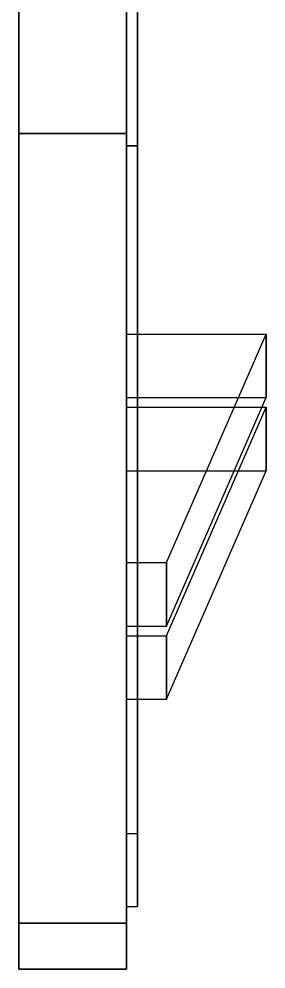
# Model space of a CAD drawing. Header units: millimetres. Extents: x -180 to 1414, y -663 to 972.
# Drawn here: x 650 to 663.8, y -571.5 to -518.6 of the extents above; entities that cross this region are included whole.
import ezdxf

# ---------------------------------------------------------------- set-up
doc = ezdxf.new("R2010")
doc.units = ezdxf.units.MM
doc.layers.add('HEAD_SIDE', color=8, linetype='Continuous')

msp = doc.modelspace()

# ---------------------------------------------------------------- linework, layer by layer
at = {"layer": 'HEAD_SIDE'}
for p, q in [((650, -499.497), (650, -544.045)), ((650, -544.045), (650, -499.497)), ((656, -499.497), (656, -544.045)), ((656, -544.045), (656, -499.497)), ((650, -524.953), (650, -506.371)), ((650, -506.371), (650, -524.953)), ((656, -524.953), (656, -506.371)), ((656, -524.953), (656, -506.371)), ((656, -507.304), (656, -545.318)), ((656, -545.318), (656, -507.304)), ((656.6, -507.304), (656.6, -545.318)), ((656.6, -545.318), (656.6, -507.304)), ((656, -525.632), (656, -514.799)), ((656, -525.632), (656, -514.799)), ((656.6, -525.632), (656.6, -514.799)), ((656.6, -514.799), (656.6, -525.632)), ((650, -556.773), (650, -524.953)), ((650, -524.953), (656, -524.953)), ((656, -524.953), (650, -524.953)), ((650, -524.953), (650, -556.773)), ((656, -556.773), (656, -524.953)), ((656, -524.953), (656, -556.773)), ((656, -555.5), (656, -525.632)), ((656.6, -525.632), (656, -525.632)), ((656, -525.632), (656.6, -525.632)), ((656, -525.632), (656, -555.5)), ((656.6, -555.5), (656.6, -525.632)), ((656.6, -525.632), (656.6, -555.5)), ((656, -536.121), (656, -539.657)), ((656, -536.121), (656, -548.849)), ((656, -536.121), (663.773, -536.121)), ((656, -548.849), (656, -536.121)), ((656, -539.657), (656, -536.121)), ((656, -536.121), (663.773, -536.121)), ((658.227, -548.849), (663.773, -536.121)), ((658.227, -548.849), (663.773, -536.121)), ((663.773, -536.121), (663.773, -539.657)), ((663.773, -539.657), (663.773, -536.121)), ((656, -552.385), (656, -539.657)), ((656, -539.657), (663.773, -539.657)), ((656, -539.657), (656, -552.385)), ((656, -539.657), (663.773, -539.657)), ((658.227, -552.385), (663.773, -539.657)), ((658.227, -552.385), (663.773, -539.657)), ((656, -540.194), (656, -543.73)), ((656, -540.194), (656, -552.922)), ((656, -540.194), (663.773, -540.194)), ((656, -543.73), (656, -540.194)), ((656, -540.194), (656, -552.922)), ((656, -540.194), (663.773, -540.194)), ((658.227, -552.922), (663.773, -540.194)), ((658.227, -552.922), (663.773, -540.194)), ((663.773, -540.194), (663.773, -543.73)), ((663.773, -543.73), (663.773, -540.194)), ((656, -556.458), (656, -543.73)), ((656, -543.73), (663.773, -543.73)), ((656, -556.458), (656, -543.73)), ((656, -543.73), (663.773, -543.73)), ((658.227, -556.458), (663.773, -543.73)), ((658.227, -556.458), (663.773, -543.73)), ((650, -544.045), (650, -568.935)), ((650, -568.935), (650, -544.045)), ((656, -544.045), (656, -568.935)), ((656, -568.935), (656, -544.045)), ((656, -545.318), (656, -563.929)), ((656, -563.929), (656, -545.318)), ((656.6, -545.318), (656.6, -563.929)), ((656.6, -563.929), (656.6, -545.318)), ((656, -552.385), (656, -548.849)), ((656, -548.849), (658.227, -548.849)), ((656, -548.849), (656, -552.385)), ((656, -548.849), (658.227, -548.849)), ((658.227, -552.385), (658.227, -548.849)), ((658.227, -548.849), (658.227, -552.385)), ((656, -552.385), (658.227, -552.385)), ((656, -552.385), (658.227, -552.385)), ((656, -556.458), (656, -552.922)), ((656, -552.922), (658.227, -552.922)), ((656, -556.458), (656, -552.922)), ((656, -552.922), (658.227, -552.922)), ((658.227, -556.458), (658.227, -552.922)), ((658.227, -552.922), (658.227, -556.458)), ((656, -568.002), (656, -555.5)), ((656, -555.5), (656, -568.002)), ((656.6, -568.002), (656.6, -555.5)), ((656.6, -555.5), (656.6, -568.002)), ((656, -556.458), (658.227, -556.458)), ((656, -556.458), (658.227, -556.458)), ((650, -571.481), (650, -556.773)), ((650, -556.773), (650, -571.481)), ((656, -571.481), (656, -556.773)), ((656, -556.773), (656, -571.481)), ((656, -563.929), (656.6, -563.929)), ((656, -563.929), (656, -568.002)), ((656, -568.002), (656, -563.929)), ((656, -563.929), (656.6, -563.929)), ((656.6, -563.929), (656.6, -568.002)), ((656.6, -568.002), (656.6, -563.929)), ((656, -568.002), (656.6, -568.002)), ((656, -568.002), (656.6, -568.002)), ((656, -568.935), (650, -568.935)), ((650, -568.935), (650, -571.481)), ((650, -571.481), (650, -568.935)), ((650, -568.935), (656, -568.935)), ((656, -568.935), (656, -571.481)), ((656, -571.481), (656, -568.935)), ((650, -571.481), (656, -571.481)), ((656, -571.481), (650, -571.481))]:
    msp.add_line(p, q, dxfattribs=at)

doc.saveas('drawing.dxf')
